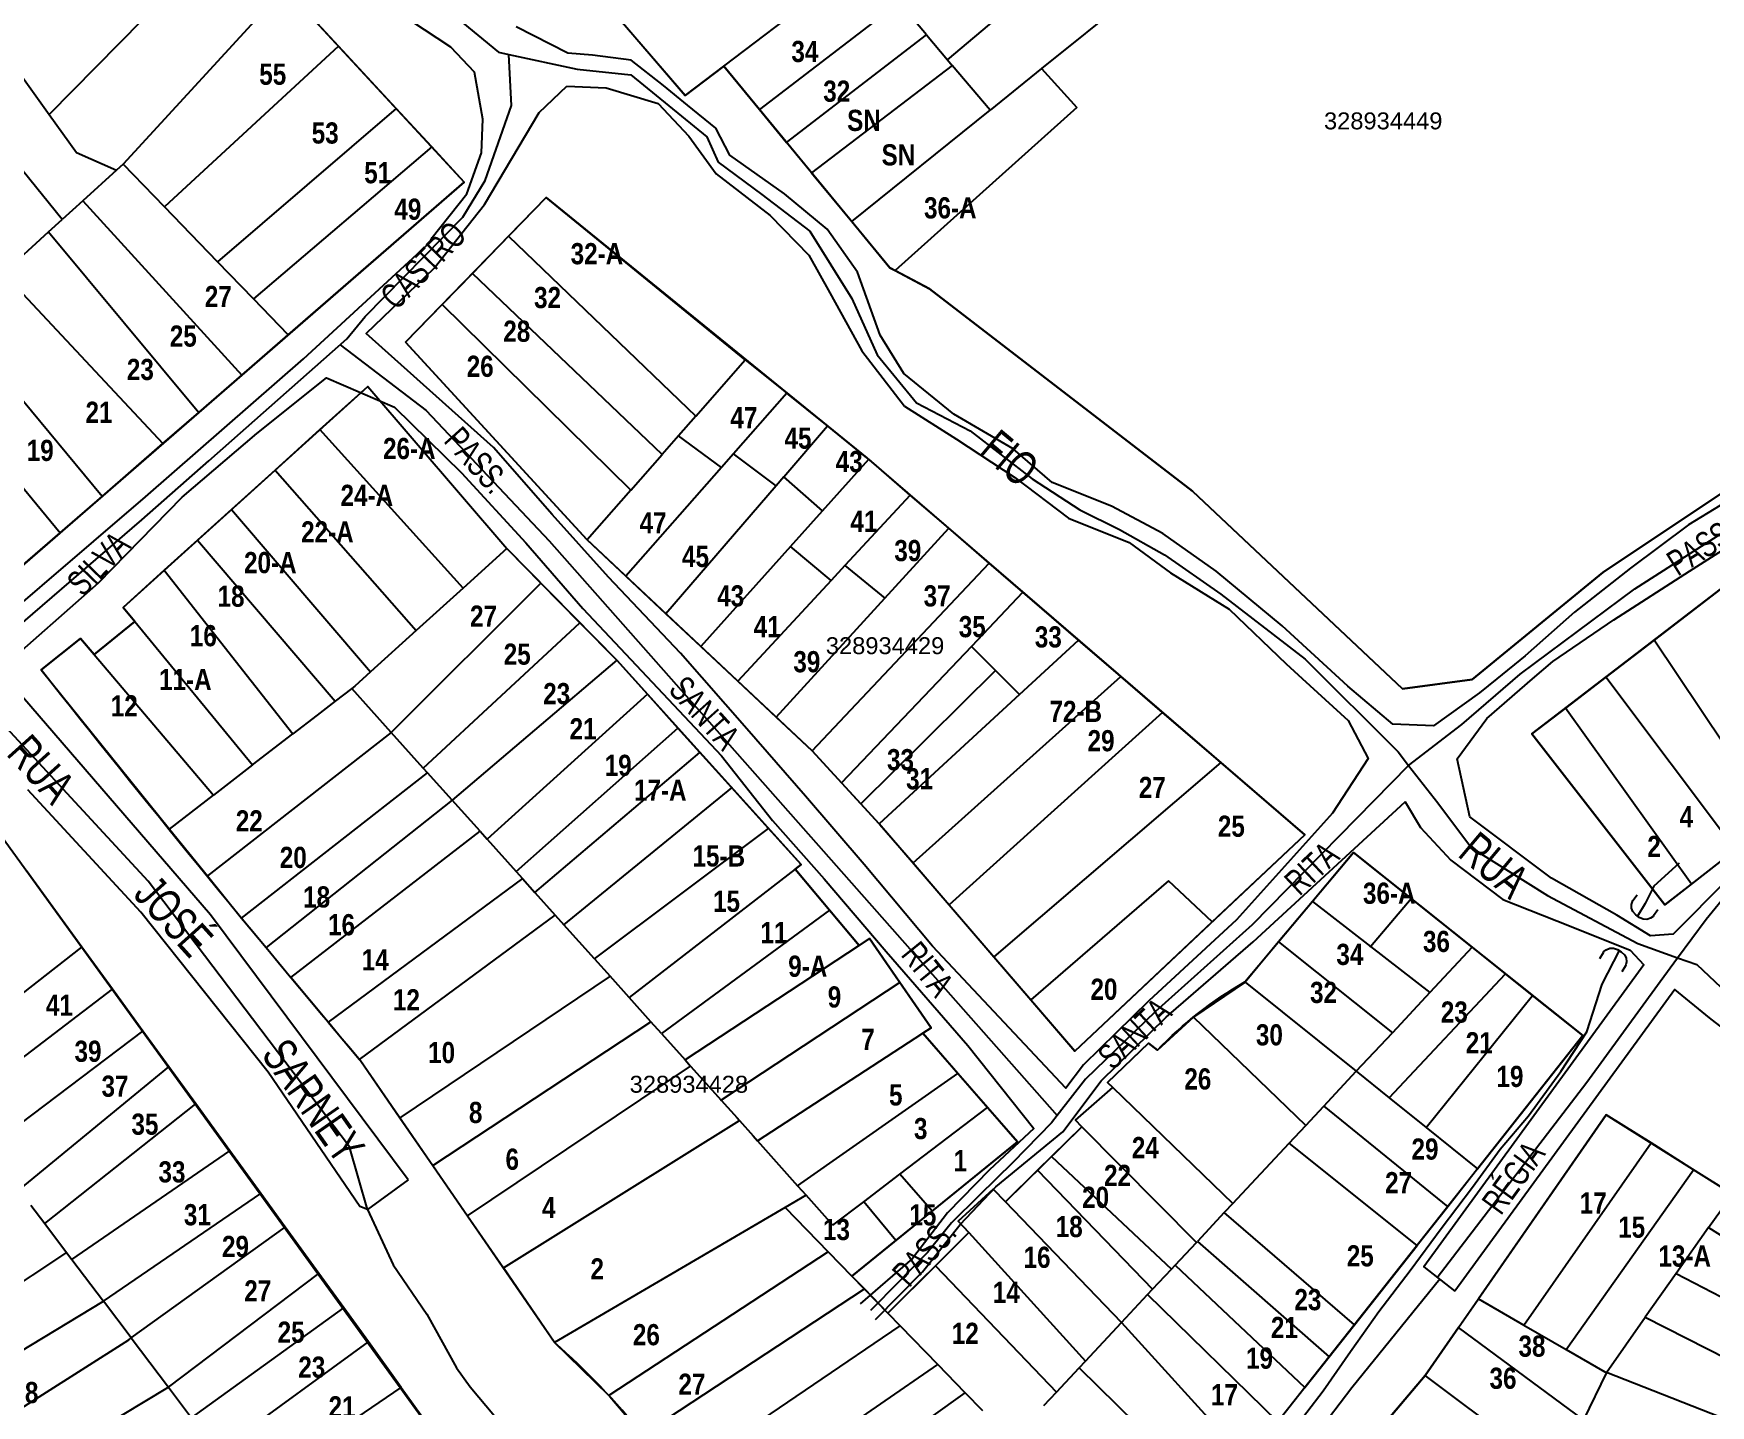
# Model space of a CAD drawing. Extents: x 206155 to 208014, y 4847439 to 4850017.
# Drawn here: x 207615.1 to 207813, y 4848369.3 to 4848531.3 of the extents above; entities that cross this region are included whole.
import ezdxf
from ezdxf.enums import TextEntityAlignment as Align

# ---------------------------------------------------------------- set-up
doc = ezdxf.new("R2010")
doc.units = 0
doc.header["$LTSCALE"] = 1.5
doc.header["$MEASUREMENT"] = 0
for name, color, linetype in [('CD-MALHA-LOTES', 40, 'CONTINUOUS'), ('CD_TXT_QUADRA', 7, 'CONTINUOUS'), ('HD-VALAS-DRENOS', 170, 'CONTINUOUS'), ('RU-QUADRAS', 6, 'CONTINUOUS'), ('SV-EIXO-RUA-N-PAV', 6, 'CONTINUOUS'), ('SV-ESTIVAS', 7, 'CONTINUOUS'), ('SV-PONTE-BUEIRO', 249, 'CONTINUOUS'), ('SV-RUA-NAO-PAV-S-GUIA-C-GUIA', 7, 'CONTINUOUS'), ('SV-TXT-RUA-N-PAV-S-GUIA-C-GUIA', 7, 'CONTINUOUS'), ('Th_NmrPort', 7, 'CONTINUOUS')]:
    doc.layers.add(name, color=color, linetype=linetype)
doc.styles.add('ARIAL', font='ARIAL.TTF')
doc.styles.get("Standard").update_dxf_attribs({"font": 'swisscbo.ttf'})

# ---------------------------------------------------------------- blocks, each defined once
blk = doc.blocks.new('COD119', base_point=(207244.147261, 4849431.007731))
at = {"layer": 'SV-PONTE-BUEIRO'}
blk.add_lwpolyline([(207242.637261, 4849429.007731), (207242.637261, 4849429.841065), (207242.637261, 4849429.966065), (207242.763094, 4849430.299398), (207243.014761, 4849430.674398), (207243.392261, 4849430.882731), (207243.895594, 4849431.007731), (207244.398927, 4849431.007731), (207244.902261, 4849430.882731), (207245.279761, 4849430.674398), (207245.531427, 4849430.299398), (207245.657261, 4849429.966065), (207245.657261, 4849429.841065), (207245.657261, 4849429.007731)], dxfattribs=at)

msp = doc.modelspace()

# ---------------------------------------------------------------- linework, layer by layer
at = {"layer": 'CD-MALHA-LOTES', "linetype": 'Continuous'}
for p, q in [((207618.46, 4848509.3), (207589.29, 4848545.18)), ((207637.56, 4848542.7), (207616.9, 4848521.72)), ((207722.95, 4848528.17), (207739.17, 4848541.83)), ((207696.54, 4848527.4), (207713.04, 4848539.92)), ((207644.73, 4848536.65), (207625.63, 4848515.82)), ((207651.08, 4848529.78), (207644.73, 4848536.65)), ((207744.58, 4848535.61), (207734.07, 4848527.13)), ((207682.96, 4848534.46), (207692, 4848523.95)), ((207717.26, 4848534.92), (207700.75, 4848522.29)), ((207720.49, 4848531.09), (207717.26, 4848534.92)), ((207703.97, 4848518.38), (207720.49, 4848531.09)), ((207720.49, 4848531.09), (207722.95, 4848528.17)), ((207611.59, 4848529.13), (207616.9, 4848521.72)), ((207651.08, 4848529.78), (207630.51, 4848510.78)), ((207657.88, 4848522.42), (207651.08, 4848529.78)), ((207692, 4848523.95), (207696.54, 4848527.4)), ((207696.54, 4848527.4), (207700.75, 4848522.29)), ((207723.53, 4848527.47), (207706.91, 4848514.81)), ((207722.95, 4848528.17), (207723.53, 4848527.47)), ((207727.98, 4848522.22), (207723.53, 4848527.47)), ((207734.07, 4848527.13), (207727.98, 4848522.22)), ((207734.07, 4848527.13), (207738.22, 4848522.53)), ((207616.9, 4848521.72), (207620.13, 4848517.23)), ((207657.88, 4848522.42), (207636.79, 4848504.29)), ((207662.09, 4848517.87), (207657.88, 4848522.42)), ((207700.75, 4848522.29), (207703.97, 4848518.38)), ((207711.65, 4848509.06), (207727.98, 4848522.22)), ((207738.22, 4848522.53), (207716.78, 4848503.27)), ((207620.13, 4848517.23), (207624.86, 4848515.12)), ((207662.09, 4848517.87), (207641.03, 4848499.92)), ((207665.92, 4848513.72), (207662.09, 4848517.87)), ((207706.91, 4848514.81), (207703.97, 4848518.38)), ((207625.63, 4848515.82), (207624.86, 4848515.12)), ((207630.51, 4848510.78), (207625.63, 4848515.82)), ((207624.86, 4848515.12), (207620.9, 4848511.52)), ((207645.13, 4848495.68), (207665.92, 4848513.72)), ((207706.91, 4848514.81), (207711.65, 4848509.06)), ((207620.9, 4848511.52), (207618.46, 4848509.3)), ((207620.9, 4848511.52), (207639.66, 4848490.92)), ((207675.59, 4848511.89), (207671.14, 4848507.32)), ((207699.08, 4848492.74), (207675.59, 4848511.89)), ((207616.84, 4848507.83), (207618.46, 4848509.3)), ((207636.79, 4848504.29), (207630.51, 4848510.78)), ((207611.51, 4848502.98), (207616.84, 4848507.83)), ((207616.84, 4848507.83), (207634.59, 4848486.53)), ((207666.88, 4848502.94), (207671.14, 4848507.32)), ((207671.14, 4848507.32), (207693.25, 4848486.07)), ((207711.65, 4848509.06), (207716.15, 4848503.6)), ((207641.03, 4848499.92), (207636.79, 4848504.29)), ((207716.15, 4848503.6), (207716.78, 4848503.27)), ((207611.51, 4848502.98), (207630.34, 4848482.84)), ((207666.88, 4848502.94), (207663.29, 4848499.25)), ((207689.29, 4848481.56), (207666.88, 4848502.94)), ((207716.78, 4848503.27), (207720.82, 4848501.13)), ((207645.13, 4848495.68), (207641.03, 4848499.92)), ((207720.82, 4848501.13), (207751.9, 4848477.24)), ((207623.16, 4848476.6), (207605.69, 4848497.69)), ((207663.29, 4848499.25), (207658.96, 4848494.8)), ((207685.58, 4848477.33), (207663.29, 4848499.25)), ((207639.66, 4848490.92), (207645.13, 4848495.68)), ((207658.96, 4848494.8), (207680.38, 4848471.51)), ((207600.81, 4848493.26), (207618.21, 4848472.31)), ((207693.25, 4848486.07), (207699.08, 4848492.74)), ((207699.08, 4848492.74), (207703.98, 4848488.8)), ((207634.59, 4848486.53), (207639.66, 4848490.92)), ((207648.88, 4848484.49), (207654.52, 4848489.58)), ((207654.52, 4848489.58), (207670.94, 4848470.45)), ((207703.98, 4848488.8), (207697.69, 4848481.64)), ((207708.79, 4848484.92), (207703.98, 4848488.8)), ((207800.32, 4848467.63), (207831.12, 4848488.16)), ((207630.34, 4848482.84), (207634.59, 4848486.53)), ((207693.25, 4848486.07), (207691.21, 4848483.75)), ((207648.88, 4848484.49), (207643.6, 4848479.72)), ((207665.78, 4848465.79), (207648.88, 4848484.49)), ((207691.21, 4848483.75), (207689.29, 4848481.56)), ((207696.28, 4848480.03), (207691.21, 4848483.75)), ((207703.62, 4848478.91), (207708.79, 4848484.92)), ((207713.43, 4848481.18), (207708.79, 4848484.92)), ((207623.16, 4848476.6), (207630.34, 4848482.84)), ((207697.69, 4848481.64), (207696.28, 4848480.03)), ((207702.73, 4848477.87), (207697.69, 4848481.64)), ((207643.6, 4848479.72), (207638.44, 4848475.06)), ((207643.6, 4848479.72), (207660.25, 4848460.78)), ((207696.28, 4848480.03), (207684.99, 4848467.18)), ((207685.58, 4848477.33), (207689.29, 4848481.56)), ((207708.21, 4848474.91), (207713.66, 4848480.99)), ((207713.66, 4848480.99), (207713.43, 4848481.18)), ((207718.57, 4848476.75), (207713.66, 4848480.99)), ((207702.73, 4848477.87), (207689.72, 4848462.74)), ((207703.62, 4848478.91), (207702.73, 4848477.87)), ((207708.21, 4848474.91), (207703.62, 4848478.91)), ((207618.21, 4848472.31), (207623.16, 4848476.6)), ((207685.58, 4848477.33), (207680.43, 4848471.46)), ((207718.57, 4848476.75), (207710.85, 4848468.44)), ((207723.11, 4848472.84), (207718.57, 4848476.75)), ((207751.9, 4848477.24), (207776.67, 4848453.9)), ((207638.44, 4848475.06), (207634.43, 4848471.44)), ((207638.44, 4848475.06), (207654.84, 4848455.89)), ((207704.44, 4848470.71), (207708.21, 4848474.91)), ((207612.12, 4848467.02), (207618.21, 4848472.31)), ((207715.58, 4848464.58), (207723.11, 4848472.84)), ((207727.88, 4848468.73), (207723.11, 4848472.84)), ((207634.43, 4848471.44), (207630.49, 4848467.88)), ((207634.43, 4848471.44), (207650.68, 4848452.43)), ((207670.94, 4848470.45), (207665.78, 4848465.79)), ((207671.12, 4848470.24), (207670.94, 4848470.45)), ((207674.95, 4848466.37), (207671.12, 4848470.24)), ((207680.38, 4848471.51), (207680.43, 4848471.46)), ((207680.43, 4848471.46), (207684.99, 4848467.18)), ((207704.44, 4848470.71), (207693.83, 4848458.89)), ((207709.21, 4848466.66), (207704.44, 4848470.71)), ((207630.49, 4848467.88), (207625.64, 4848463.5)), ((207630.49, 4848467.88), (207645.66, 4848448.56)), ((207706.97, 4848446.56), (207727.88, 4848468.73)), ((207710.85, 4848468.44), (207709.21, 4848466.66)), ((207710.85, 4848468.44), (207715.58, 4848464.58)), ((207731.87, 4848465.29), (207727.88, 4848468.73)), ((207657.3, 4848448.74), (207674.95, 4848466.37)), ((207665.78, 4848465.79), (207660.25, 4848460.78)), ((207679.56, 4848461.69), (207674.95, 4848466.37)), ((207684.99, 4848467.18), (207689.72, 4848462.74)), ((207709.21, 4848466.66), (207698.2, 4848454.79)), ((207784.92, 4848455), (207800.32, 4848467.63)), ((207702.75, 4848450.52), (207715.58, 4848464.58)), ((207731.87, 4848465.29), (207725.78, 4848458.9)), ((207738.43, 4848459.64), (207731.87, 4848465.29)), ((207814.23, 4848465.66), (207806.37, 4848459.62)), ((207627.01, 4848461.84), (207622.21, 4848457.95)), ((207625.64, 4848463.5), (207627.01, 4848461.84)), ((207627.01, 4848461.84), (207640.93, 4848444.9)), ((207689.72, 4848462.74), (207693.83, 4848458.89)), ((207620.62, 4848459.84), (207615.95, 4848456.14)), ((207622.21, 4848457.95), (207620.62, 4848459.84)), ((207660.25, 4848460.78), (207654.84, 4848455.89)), ((207661.07, 4848444.53), (207679.56, 4848461.69)), ((207679.56, 4848461.69), (207683.91, 4848457.26)), ((207622.21, 4848457.95), (207636.29, 4848441.31)), ((207693.83, 4848458.89), (207698.2, 4848454.79)), ((207725.78, 4848458.9), (207710.46, 4848442.78)), ((207725.78, 4848458.9), (207728.64, 4848456.04)), ((207731.47, 4848453.22), (207738.43, 4848459.64)), ((207743.44, 4848455.33), (207738.43, 4848459.64)), ((207806.37, 4848459.62), (207800.68, 4848455.25)), ((207820.55, 4848438.47), (207806.37, 4848459.62)), ((207615.95, 4848456.14), (207631.13, 4848437.33)), ((207654.84, 4848455.89), (207652.98, 4848454.21)), ((207683.91, 4848457.26), (207664.48, 4848440.74)), ((207687.55, 4848453.24), (207683.91, 4848457.26)), ((207712.73, 4848440.32), (207728.64, 4848456.04)), ((207728.64, 4848456.04), (207731.47, 4848453.22)), ((207652.63, 4848453.94), (207650.68, 4848452.43)), ((207652.98, 4848454.21), (207652.63, 4848453.94)), ((207657.3, 4848448.74), (207652.63, 4848453.94)), ((207698.2, 4848454.79), (207702.75, 4848450.52)), ((207718.9, 4848433.32), (207743.44, 4848455.33)), ((207748.36, 4848451.08), (207743.44, 4848455.33)), ((207776.67, 4848453.9), (207784.92, 4848455)), ((207800.68, 4848455.25), (207795.93, 4848451.61)), ((207815.97, 4848434.89), (207800.68, 4848455.25)), ((207650.68, 4848452.43), (207648.54, 4848450.78)), ((207687.55, 4848453.24), (207668.61, 4848436.13)), ((207691.14, 4848449.25), (207687.55, 4848453.24)), ((207731.47, 4848453.22), (207714.91, 4848437.96)), ((207648.54, 4848450.78), (207645.66, 4848448.56)), ((207702.75, 4848450.52), (207706.97, 4848446.56)), ((207748.36, 4848451.08), (207723.15, 4848428.38)), ((207755.22, 4848445.18), (207748.36, 4848451.08)), ((207810.78, 4848430.83), (207795.93, 4848451.61)), ((207657.3, 4848448.74), (207635.59, 4848431.8)), ((207640.93, 4848444.9), (207645.66, 4848448.56)), ((207661.07, 4848444.53), (207657.3, 4848448.74)), ((207672.03, 4848432.31), (207691.14, 4848449.25)), ((207693.74, 4848446.37), (207691.14, 4848449.25)), ((207674.25, 4848429.84), (207693.74, 4848446.37)), ((207697.51, 4848442.2), (207693.74, 4848446.37)), ((207706.97, 4848446.56), (207710.46, 4848442.78)), ((207640.93, 4848444.9), (207636.29, 4848441.31)), ((207661.59, 4848443.95), (207661.07, 4848444.53)), ((207755.22, 4848445.18), (207728.42, 4848422.24)), ((207765.14, 4848436.63), (207755.22, 4848445.18)), ((207639.62, 4848426.8), (207661.59, 4848443.95)), ((207664.48, 4848440.74), (207661.59, 4848443.95)), ((207677.68, 4848426.01), (207697.51, 4848442.2)), ((207701.83, 4848437.41), (207697.51, 4848442.2)), ((207710.46, 4848442.78), (207712.73, 4848440.32)), ((207631.13, 4848437.33), (207636.29, 4848441.31)), ((207664.48, 4848440.74), (207642.52, 4848423.32)), ((207667.77, 4848437.06), (207664.48, 4848440.74)), ((207712.73, 4848440.32), (207714.91, 4848437.96)), ((207631.13, 4848437.33), (207635.59, 4848431.8)), ((207645.44, 4848419.81), (207667.77, 4848437.06)), ((207667.77, 4848437.06), (207668.61, 4848436.13)), ((207668.61, 4848436.13), (207672.03, 4848432.31)), ((207681.29, 4848421.99), (207701.83, 4848437.41)), ((207705.68, 4848433.14), (207701.83, 4848437.41)), ((207714.91, 4848437.96), (207714.99, 4848437.87)), ((207714.99, 4848437.87), (207718.9, 4848433.32)), ((207754.21, 4848426.36), (207765.14, 4848436.63)), ((207770.89, 4848434.56), (207766.04, 4848428.78)), ((207777.69, 4848429.12), (207770.89, 4848434.56)), ((207810.78, 4848430.83), (207815.97, 4848434.89)), ((207620.78, 4848423.38), (207614.24, 4848432.39)), ((207672.03, 4848432.31), (207672.77, 4848431.49)), ((207704.96, 4848432.59), (207685.38, 4848417.43)), ((207704.96, 4848432.59), (207705.68, 4848433.14)), ((207709.02, 4848427.76), (207704.96, 4848432.59)), ((207718.9, 4848433.32), (207723.15, 4848428.38)), ((207635.59, 4848431.8), (207639.62, 4848426.8)), ((207672.77, 4848431.49), (207649.85, 4848414.53)), ((207672.77, 4848431.49), (207674.25, 4848429.84)), ((207749.05, 4848431.2), (207732.8, 4848417.15)), ((207754.21, 4848426.36), (207749.05, 4848431.2)), ((207807.64, 4848428.38), (207810.78, 4848430.83)), ((207674.25, 4848429.84), (207676.66, 4848427.15)), ((207723.15, 4848428.38), (207728.42, 4848422.24)), ((207766.04, 4848428.78), (207762.03, 4848424)), ((207766.04, 4848428.78), (207772.91, 4848423.44)), ((207772.91, 4848423.44), (207777.69, 4848429.12)), ((207784.9, 4848423.36), (207777.69, 4848429.12)), ((207639.62, 4848426.8), (207639.84, 4848426.53)), ((207639.84, 4848426.53), (207642.52, 4848423.32)), ((207653.55, 4848410.1), (207676.66, 4848427.15)), ((207676.66, 4848427.15), (207677.68, 4848426.01)), ((207709.02, 4848427.76), (207689.18, 4848413.19)), ((207712.53, 4848423.58), (207709.02, 4848427.76)), ((207737.99, 4848411.11), (207754.21, 4848426.36)), ((207681.29, 4848421.99), (207677.68, 4848426.01)), ((207713.76, 4848424.39), (207712.53, 4848423.58)), ((207717.32, 4848419.22), (207713.76, 4848424.39)), ((207602.42, 4848409.07), (207620.78, 4848423.38)), ((207624.39, 4848418.42), (207620.78, 4848423.38)), ((207642.52, 4848423.32), (207645.44, 4848419.81)), ((207712.53, 4848423.58), (207691.99, 4848410.06)), ((207728.42, 4848422.24), (207732.8, 4848417.15)), ((207762.03, 4848424), (207758.11, 4848419.26)), ((207762.03, 4848424), (207775.48, 4848413.28)), ((207772.91, 4848423.44), (207779.9, 4848418.01)), ((207784.9, 4848423.36), (207779.9, 4848418.01)), ((207788.82, 4848420.24), (207784.9, 4848423.36)), ((207681.29, 4848421.99), (207683.13, 4848419.94)), ((207775.12, 4848405.58), (207788.82, 4848420.24)), ((207792.01, 4848417.68), (207788.82, 4848420.24)), ((207606.01, 4848404.42), (207624.39, 4848418.42)), ((207627.98, 4848413.47), (207624.39, 4848418.42)), ((207649.85, 4848414.53), (207645.44, 4848419.81)), ((207683.13, 4848419.94), (207658.32, 4848403.22)), ((207685.38, 4848417.43), (207683.13, 4848419.94)), ((207717.32, 4848419.22), (207696.25, 4848405.31)), ((207721.02, 4848413.86), (207717.32, 4848419.22)), ((207758.11, 4848419.26), (207751.99, 4848415.1)), ((207758.11, 4848419.26), (207771.22, 4848408.72)), ((207687.94, 4848414.58), (207685.38, 4848417.43)), ((207732.8, 4848417.15), (207737.99, 4848411.11)), ((207779.9, 4848418.01), (207775.48, 4848413.28)), ((207779.48, 4848402.08), (207792.01, 4848417.68)), ((207797.96, 4848412.93), (207792.01, 4848417.68)), ((207649.85, 4848414.53), (207653.55, 4848410.1)), ((207662.2, 4848397.61), (207687.94, 4848414.58)), ((207689.18, 4848413.19), (207687.94, 4848414.58)), ((207751.99, 4848415.1), (207747.74, 4848411.2)), ((207765.26, 4848402.34), (207751.99, 4848415.1)), ((207609.66, 4848399.64), (207627.98, 4848413.47)), ((207631.04, 4848409.26), (207627.98, 4848413.47)), ((207689.18, 4848413.19), (207691.99, 4848410.06)), ((207700.54, 4848400.51), (207720.05, 4848413.23)), ((207720.05, 4848413.23), (207721.02, 4848413.86)), ((207724.19, 4848408.48), (207720.05, 4848413.23)), ((207771.22, 4848408.72), (207775.48, 4848413.28)), ((207785.54, 4848397.2), (207797.96, 4848412.93)), ((207746.7, 4848412.06), (207741.86, 4848407.4)), ((207747.74, 4848411.2), (207746.7, 4848412.06)), ((207613.38, 4848394.72), (207631.04, 4848409.26)), ((207634.21, 4848404.89), (207631.04, 4848409.26)), ((207653.55, 4848410.1), (207653.65, 4848409.98)), ((207653.65, 4848409.98), (207658.32, 4848403.22)), ((207666.31, 4848391.66), (207692.64, 4848409.34)), ((207691.99, 4848410.06), (207692.64, 4848409.34)), ((207692.64, 4848409.34), (207696.25, 4848405.31)), ((207705.27, 4848395.21), (207724.19, 4848408.48)), ((207727.7, 4848404.44), (207724.19, 4848408.48)), ((207767.37, 4848404.61), (207771.22, 4848408.72)), ((207771.22, 4848408.72), (207775.12, 4848405.58)), ((207738.06, 4848402.94), (207742.47, 4848406.8)), ((207741.86, 4848407.4), (207742.47, 4848406.8)), ((207742.47, 4848406.8), (207756.65, 4848393.13)), ((207616.39, 4848390.73), (207634.21, 4848404.89)), ((207638.25, 4848399.33), (207634.21, 4848404.89)), ((207696.25, 4848405.31), (207698.12, 4848403.23)), ((207717.35, 4848396.57), (207727.7, 4848404.44)), ((207731.22, 4848400.39), (207727.7, 4848404.44)), ((207765.26, 4848402.34), (207767.37, 4848404.61)), ((207767.37, 4848404.61), (207782.01, 4848392.71)), ((207775.12, 4848405.58), (207779.48, 4848402.08)), ((207658.32, 4848403.22), (207662.2, 4848397.61)), ((207670.55, 4848385.53), (207698.4, 4848402.91)), ((207698.12, 4848403.23), (207698.4, 4848402.91)), ((207698.4, 4848402.91), (207700.02, 4848401.09)), ((207738.83, 4848402.16), (207738.06, 4848402.94)), ((207700.02, 4848401.09), (207700.54, 4848400.51)), ((207700.54, 4848400.51), (207705.27, 4848395.21)), ((207738.83, 4848402.16), (207735.25, 4848398.65)), ((207752.34, 4848388.51), (207738.83, 4848402.16)), ((207763.29, 4848400.23), (207765.26, 4848402.34)), ((207779.48, 4848402.08), (207785.54, 4848397.2)), ((207619.59, 4848386.5), (207638.25, 4848399.33)), ((207641.89, 4848394.31), (207638.25, 4848399.33)), ((207721.15, 4848392.22), (207731.22, 4848400.39)), ((207735.25, 4848398.65), (207733.6, 4848397.03)), ((207735.25, 4848398.65), (207749.4, 4848385.37)), ((207756.65, 4848393.13), (207763.29, 4848400.23)), ((207778.39, 4848388.14), (207763.29, 4848400.23)), ((207791.02, 4848378.74), (207806.03, 4848400.26)), ((207811.05, 4848397.09), (207806.03, 4848400.26)), ((207662.2, 4848397.61), (207666.31, 4848391.66)), ((207713.07, 4848393.32), (207717.35, 4848396.57)), ((207721.15, 4848392.22), (207717.35, 4848396.57)), ((207733.6, 4848397.03), (207729.81, 4848393.32)), ((207733.6, 4848397.03), (207747.17, 4848382.98)), ((207785.54, 4848397.2), (207782.01, 4848392.71)), ((207795.99, 4848375.87), (207811.05, 4848397.09)), ((207815.62, 4848394.22), (207811.05, 4848397.09)), ((207705.27, 4848395.21), (207706.27, 4848394.09)), ((207728.37, 4848394.82), (207724.22, 4848391.03)), ((207729.81, 4848393.32), (207728.37, 4848394.82)), ((207614.75, 4848392.91), (207616.39, 4848390.73)), ((207623.31, 4848381.57), (207641.89, 4848394.31)), ((207644.78, 4848390.33), (207641.89, 4848394.31)), ((207703.81, 4848392.65), (207676.55, 4848376.71)), ((207706.27, 4848394.09), (207703.81, 4848392.65)), ((207703.81, 4848392.65), (207708.89, 4848387.42)), ((207709.43, 4848390.55), (207706.27, 4848394.09)), ((207709.43, 4848390.55), (207713.07, 4848393.32)), ((207716.85, 4848388.73), (207713.07, 4848393.32)), ((207743.49, 4848379.04), (207729.81, 4848393.32)), ((207756.65, 4848393.13), (207755.62, 4848392.03)), ((207782.01, 4848392.71), (207778.39, 4848388.14)), ((207812.82, 4848390.26), (207815.62, 4848394.22)), ((207616.39, 4848390.73), (207618.97, 4848387.32)), ((207666.31, 4848391.66), (207670.55, 4848385.53)), ((207716.85, 4848388.73), (207721.15, 4848392.22)), ((207724.22, 4848391.03), (207725.46, 4848389.67)), ((207755.62, 4848392.03), (207752.46, 4848388.63)), ((207771, 4848378.79), (207755.62, 4848392.03)), ((207626.59, 4848377.23), (207644.78, 4848390.33)), ((207648.76, 4848384.84), (207644.78, 4848390.33)), ((207711.68, 4848384.54), (207716.85, 4848388.73)), ((207725.46, 4848389.67), (207721.53, 4848385.75)), ((207725.46, 4848389.67), (207739.26, 4848374.51)), ((207752.34, 4848388.51), (207752.46, 4848388.63)), ((207752.46, 4848388.63), (207768.03, 4848375.02)), ((207812.82, 4848390.26), (207808.98, 4848384.84)), ((207812.82, 4848390.26), (207827.61, 4848380.93)), ((207618.97, 4848387.32), (207599.16, 4848374.22)), ((207618.97, 4848387.32), (207619.59, 4848386.5)), ((207708.89, 4848387.42), (207682.97, 4848370.45)), ((207708.89, 4848387.42), (207711.68, 4848384.54)), ((207749.84, 4848385.84), (207752.34, 4848388.51)), ((207771, 4848378.79), (207778.39, 4848388.14)), ((207619.59, 4848386.5), (207623.31, 4848381.57)), ((207630.98, 4848371.42), (207648.76, 4848384.84)), ((207651.69, 4848380.8), (207648.76, 4848384.84)), ((207676.55, 4848376.71), (207670.55, 4848385.53)), ((207721.53, 4848385.75), (207715.93, 4848380.16)), ((207721.53, 4848385.75), (207735.82, 4848370.83)), ((207747.17, 4848382.98), (207749.4, 4848385.37)), ((207749.4, 4848385.37), (207749.84, 4848385.84)), ((207749.84, 4848385.84), (207765.15, 4848371.37)), ((207808.98, 4848384.84), (207805.33, 4848379.69)), ((207808.98, 4848384.84), (207825.65, 4848376.21)), ((207686.95, 4848365.81), (207713.15, 4848383.03)), ((207713.15, 4848383.03), (207711.68, 4848384.54)), ((207715.93, 4848380.16), (207713.15, 4848383.03)), ((207746.58, 4848382.35), (207747.17, 4848382.98)), ((207602.9, 4848369.24), (207623.31, 4848381.57)), ((207626.59, 4848377.23), (207623.31, 4848381.57)), ((207633.7, 4848367.82), (207651.69, 4848380.8)), ((207654.62, 4848376.77), (207651.69, 4848380.8)), ((207743.49, 4848379.04), (207746.58, 4848382.35)), ((207761.96, 4848367.33), (207746.58, 4848382.35)), ((207783.27, 4848378.46), (207785.63, 4848381.86)), ((207785.63, 4848381.86), (207791.02, 4848378.74)), ((207689.63, 4848359.84), (207717.39, 4848378.65)), ((207715.93, 4848380.16), (207717.39, 4848378.65)), ((207717.39, 4848378.65), (207721.81, 4848374.1)), ((207739.26, 4848374.51), (207743.49, 4848379.04)), ((207743.49, 4848379.04), (207758.34, 4848362.75)), ((207768.03, 4848375.02), (207771, 4848378.79)), ((207791.02, 4848378.74), (207795.99, 4848375.87)), ((207800.77, 4848373.14), (207805.33, 4848379.69)), ((207805.33, 4848379.69), (207823.3, 4848370.56)), ((207606.5, 4848364.44), (207626.31, 4848377.03)), ((207626.31, 4848377.03), (207626.59, 4848377.23)), ((207626.59, 4848377.23), (207630.98, 4848371.42)), ((207636.75, 4848363.78), (207654.62, 4848376.77)), ((207658.47, 4848371.4), (207654.62, 4848376.77)), ((207682.97, 4848370.45), (207676.55, 4848376.71)), ((207783.27, 4848378.46), (207779.35, 4848372.81)), ((207798.06, 4848367.57), (207783.27, 4848378.46)), ((207765.15, 4848371.37), (207768.03, 4848375.02)), ((207692.32, 4848353.75), (207721.81, 4848374.1)), ((207725.06, 4848370.74), (207721.81, 4848374.1)), ((207735.82, 4848370.83), (207738.5, 4848373.7)), ((207738.5, 4848373.7), (207739.26, 4848374.51)), ((207754.03, 4848358.52), (207738.5, 4848373.7)), ((207779.35, 4848372.81), (207775, 4848367.64)), ((207794.56, 4848361.42), (207779.35, 4848372.81)), ((207800.77, 4848373.14), (207798.06, 4848367.57)), ((207821.06, 4848365.16), (207800.77, 4848373.14)), ((207610.52, 4848359.12), (207630.92, 4848371.37)), ((207630.92, 4848371.37), (207630.98, 4848371.42)), ((207630.98, 4848371.42), (207633.7, 4848367.82)), ((207640.33, 4848359.05), (207658.47, 4848371.4)), ((207658.47, 4848371.4), (207662.22, 4848366.18)), ((207694.42, 4848349), (207725.06, 4848370.74)), ((207727.12, 4848368.62), (207725.06, 4848370.74)), ((207734.33, 4848369.24), (207735.82, 4848370.83)), ((207765.15, 4848371.37), (207761.96, 4848367.33)), ((207682.97, 4848370.45), (207683.09, 4848370.33)), ((207683.09, 4848370.33), (207686.95, 4848365.81))]:
    msp.add_line(p, q, dxfattribs=at)
at = {"layer": 'CD-MALHA-LOTES', "linetype": 'Continuous', "flags": 128}
for points in [[(207795.93, 4848451.61), (207791.96, 4848448.56), (207807.64, 4848428.38)], [(207806.03, 4848400.26), (207800.74, 4848403.59), (207785.63, 4848381.86)], [(207795.99, 4848375.87), (207800.57, 4848373.22), (207800.77, 4848373.14)]]:
    msp.add_lwpolyline(points, dxfattribs=at)
at = {"layer": 'CD-MALHA-LOTES', "linetype": 'Continuous'}
for p in [(207772.91, 4848423.44), (207696.25, 4848405.31), (207623.31, 4848381.57)]:
    msp.add_point(p, dxfattribs=at)
at = {"layer": 'HD-VALAS-DRENOS', "flags": 128}
for points in [[(207809.35, 4848433.31), (207806.35, 4848430.6), (207805.32, 4848428.53), (207804.42, 4848427.04)], [(207763.44, 4848365.97), (207767.32, 4848370.99), (207770.54, 4848375.64), (207773.9, 4848380.34), (207777.6, 4848385.21), (207781.26, 4848390.16), (207784.96, 4848395.03), (207788.22, 4848399.54), (207791.57, 4848403.45), (207795.37, 4848408.69), (207798.43, 4848413.4), (207800.25, 4848419.02), (207802.29, 4848422.97)]]:
    msp.add_lwpolyline(points, dxfattribs=at)
at = {"layer": 'RU-QUADRAS', "color": 6, "linetype": 'Continuous'}
for points in [[(207982.48, 4848578.11), (207969.85, 4848525.72), (207968.63, 4848525.86), (207962.52, 4848502.66), (207960.66, 4848502.89), (207959.68, 4848497.38), (207956.97, 4848497.59, 0.078513), (207956.28, 4848471.39), (207924.13, 4848466.47), (207885.62, 4848456.11), (207884.51, 4848459.32), (207851.47, 4848449.32), (207850.37, 4848451.62), (207838.14, 4848446.57), (207839, 4848444.6), (207821.24, 4848437.44), (207820.55, 4848438.47), (207807.64, 4848428.38), (207791.96, 4848448.56), (207814.23, 4848465.66), (207879.07, 4848508.13), (207913.53, 4848533.41)], [(207686.95, 4848365.81, 0.044547), (207676.55, 4848376.71), (207653.67, 4848409.95, -0.008163), (207615.95, 4848456.14), (207620.62, 4848459.84), (207622.21, 4848457.95), (207627.01, 4848461.84), (207625.64, 4848463.5), (207654.52, 4848489.58), (207670.94, 4848470.45), (207683.91, 4848457.26), (207705.68, 4848433.14), (207704.96, 4848432.59), (207712.53, 4848423.58), (207713.76, 4848424.39), (207721.02, 4848413.86), (207720.05, 4848413.23), (207731.22, 4848400.39), (207711.68, 4848384.54), (207715.93, 4848380.16), (207725.46, 4848389.67), (207724.22, 4848391.03), (207728.37, 4848394.82), (207729.81, 4848393.32), (207738.83, 4848402.16), (207738.06, 4848402.94), (207742.46, 4848406.79), (207741.86, 4848407.4), (207746.7, 4848412.06), (207747.74, 4848411.2, -0.07085), (207758.07, 4848419.28), (207770.89, 4848434.56), (207797.96, 4848412.93), (207758.38, 4848362.8)]]:
    msp.add_lwpolyline(points, format="xyb", dxfattribs=at)
for points in [[(207512.34, 4848483.81), (207534.7, 4848500.76), (207540.3, 4848504.41), (207559.3, 4848525.06), (207575.38, 4848534.15), (207596.06, 4848550.76), (207596.21, 4848550.56), (207612.61, 4848563.32), (207620.85, 4848555.1), (207626.65, 4848551.73), (207644.38, 4848537.03), (207665.92, 4848513.72), (207611.9, 4848466.83), (207597.25, 4848456.32), (207598.67, 4848454.54), (207574.51, 4848435.29), (207552.79, 4848424.45), (207531.34, 4848459.41)], [(207658.96, 4848494.8), (207675.59, 4848511.89), (207713.43, 4848481.18), (207765.14, 4848436.63), (207737.99, 4848411.11), (207714.91, 4848437.96), (207706.97, 4848446.56), (207680.38, 4848471.51)], [(207559.12, 4848417.82), (207601.47, 4848449.99), (207678.7, 4848343.23), (207704.22, 4848305.27), (207695.5, 4848298.81), (207669.34, 4848283.3), (207644.45, 4848318.6), (207625.82, 4848342.31), (207615.36, 4848354.59), (207610.48, 4848359.15), (207599.16, 4848374.22), (207571.92, 4848401.14)], [(207732.59, 4848319.54), (207764.17, 4848354.81), (207779.35, 4848372.81), (207800.74, 4848403.59), (207815.62, 4848394.22), (207816.25, 4848395.1), (207830.05, 4848386.8), (207815.09, 4848350.79), (207806.78, 4848342.82), (207801.96, 4848335.1), (207760.01, 4848292.98)]]:
    msp.add_lwpolyline(points, close=True, dxfattribs=at)
msp.add_lwpolyline([(207907.58, 4848541.64), (207858.07, 4848508.75), (207831.12, 4848488.16), (207800.32, 4848467.63), (207784.92, 4848455), (207776.67, 4848453.9), (207751.9, 4848477.24), (207720.82, 4848501.13), (207716.15, 4848503.6), (207696.54, 4848527.4), (207692, 4848523.95), (207678.38, 4848539.78)], dxfattribs=at)
at = {"layer": 'SV-EIXO-RUA-N-PAV'}
for points in [[(207777.4, 4848444.85), (207783.67, 4848449.66), (207790.58, 4848455.63), (207804.1, 4848465.68), (207816.35, 4848473.54), (207822.01, 4848476.37), (207840.86, 4848487.99), (207855.95, 4848497.74), (207864.12, 4848504.96), (207879.51, 4848513.76), (207920.68, 4848543.62), (207922.06, 4848544.55), (207980.99, 4848584.65), (207989.51, 4848588.21)], [(207654.65, 4848541.68), (207669.95, 4848529.05), (207671.17, 4848528.79), (207679.26, 4848527.05), (207685.57, 4848526.39), (207694.55, 4848519.07), (207695.88, 4848516.08), (207701.03, 4848512.26), (207706.69, 4848507.94), (207711.67, 4848499.96), (207714.67, 4848493.31), (207719.32, 4848487.66), (207725.64, 4848484.33), (207732.95, 4848478.68), (207738.6, 4848475.02), (207743.26, 4848472.69), (207748.58, 4848469.7), (207755.23, 4848465.05), (207765.2, 4848457.4), (207776.18, 4848446.43), (207777.4, 4848444.85), (207780.83, 4848440.44), (207784.82, 4848435.12), (207793.8, 4848429.47), (207804.44, 4848423.82), (207809.16, 4848422.13), (207811.42, 4848421.33), (207817.07, 4848416.01)], [(207550.36, 4848419.51), (207560.92, 4848423.73), (207568.12, 4848427.57), (207587.78, 4848442.68), (207608.65, 4848457.31), (207627.84, 4848473.85), (207635.75, 4848480.81), (207652.06, 4848495.2), (207654.22, 4848497.84), (207665.73, 4848509.59), (207668.37, 4848513.91), (207671.49, 4848522.78), (207671.17, 4848528.79)], [(207651.28, 4848494.51), (207661.4, 4848486.76), (207675.94, 4848471.36), (207735.91, 4848403.5)], [(207780.77, 4848384.39), (207798.44, 4848407.42), (207807.11, 4848419.33), (207809.16, 4848422.13), (207812.52, 4848426.7), (207816.42, 4848431.46), (207820.75, 4848433.85), (207830.72, 4848439.05), (207840.46, 4848443.16), (207849.35, 4848447.06), (207859.09, 4848448.79), (207872.96, 4848451.83), (207885.95, 4848453.34), (207896.35, 4848454.86), (207898.71, 4848455.44), (207908.7, 4848457.89), (207922.56, 4848461.14), (207940.65, 4848465.36), (207955.81, 4848468.61), (207962.76, 4848468.22)], [(207654.5, 4848392.41), (207652.35, 4848399.79), (207628.61, 4848431.16), (207606.07, 4848455.5)], [(207777.4, 4848444.85), (207758.91, 4848426.03), (207747.5, 4848415.77), (207739.24, 4848407.78), (207735.91, 4848403.5), (207735.24, 4848402.65), (207730.68, 4848397.94), (207726.68, 4848394.06), (207723.44, 4848390.83), (207720.6, 4848387.34), (207717.23, 4848383.85), (207713.87, 4848380.48)]]:
    msp.add_lwpolyline(points, dxfattribs=at)
at = {"layer": 'SV-ESTIVAS', "flags": 128}
for points in [[(207654.5, 4848392.41), (207657.5, 4848385.88), (207661.48, 4848380.04), (207664.98, 4848373.71), (207666.59, 4848371.46), (207669.5, 4848368.05), (207672.19, 4848364.56), (207673.68, 4848363.88), (207676.4, 4848360.79), (207681.67, 4848350.85), (207686.76, 4848342.54), (207691.03, 4848336.31), (207692.09, 4848332.35), (207692.81, 4848324.93), (207696.29, 4848320.91), (207709.18, 4848302.76)], [(207781.07, 4848384.16), (207770.69, 4848371.35), (207759.68, 4848356.87), (207742.59, 4848338.99), (207723.26, 4848318), (207708.8, 4848302.35), (207689.91, 4848289.14), (207685.7, 4848285.76)]]:
    msp.add_lwpolyline(points, dxfattribs=at)
at = {"layer": 'SV-RUA-NAO-PAV-S-GUIA-C-GUIA', "flags": 128}
for points in [[(207603.56, 4848455.39), (207628.27, 4848476.57), (207646.93, 4848492.85), (207661.84, 4848506.57), (207662.13, 4848507.17), (207666.23, 4848512.35), (207667.93, 4848517.17), (207668.09, 4848521.15), (207667.13, 4848526.69), (207664.31, 4848529.64), (207646.93, 4848541.16), (207621.51, 4848560.66), (207625.73, 4848565.94), (207623.77, 4848568.78), (207618.88, 4848571.62), (207613.76, 4848570.73)], [(207817.9, 4848477.8), (207810.44, 4848473.24), (207803.58, 4848468.13), (207797, 4848462.95), (207791.14, 4848457.8), (207787.81, 4848455.06), (207785.78, 4848453.4), (207780.33, 4848449.5), (207775.55, 4848449.72), (207770.24, 4848454.19), (207769.25, 4848455.1), (207762.47, 4848461.31), (207754.68, 4848467.77), (207748.37, 4848472.24), (207742.34, 4848475.45), (207735.3, 4848478.23), (207730.72, 4848482.23), (207723.69, 4848486.32), (207717.8, 4848491.1), (207715.02, 4848495.65), (207712.35, 4848503.08), (207708.74, 4848508.16), (207703.71, 4848512.34), (207697.25, 4848516.91), (207695.63, 4848520.08), (207692.27, 4848522.79), (207689.44, 4848525.11), (207685.62, 4848528.1), (207681.06, 4848528.69), (207678.15, 4848528.94), (207672.03, 4848532.07)], [(207659.29, 4848395.89), (207635.95, 4848427.2), (207611.02, 4848456.07), (207622.74, 4848466.42), (207632.6, 4848476.53), (207641.44, 4848484.04), (207649.63, 4848490.61), (207657.66, 4848487.15), (207665.59, 4848479.39), (207673.17, 4848471.12), (207679.9, 4848463.37), (207696.27, 4848445.96), (207702.3, 4848438.35), (207708.42, 4848431.45), (207715.72, 4848422.85), (207725.35, 4848411.78), (207733.14, 4848401.95), (207727.91, 4848397.09), (207722.96, 4848392.02), (207718.81, 4848386.6), (207712.66, 4848381.28)], [(207815.09, 4848431.4), (207808.63, 4848424.93), (207805.97, 4848424.71), (207801.97, 4848427.15), (207794.25, 4848431.54), (207784.62, 4848438.76), (207783.12, 4848445.6), (207786.64, 4848450.4), (207792.04, 4848455.06), (207794.43, 4848457.12), (207801.64, 4848462.03), (207810.57, 4848467.77), (207820.52, 4848474.1)], [(207659.29, 4848395.89), (207654.5, 4848392.41), (207653.6, 4848392.77), (207642.75, 4848408.61), (207627.74, 4848427.51), (207614.4, 4848441.97)], [(207714.47, 4848379.42), (207719.99, 4848385.06), (207724.44, 4848390.64), (207728.68, 4848395.06), (207736.57, 4848401.59), (207741.11, 4848407.59), (207748.76, 4848415.13), (207759.05, 4848423.99), (207777.01, 4848440.54), (207778.79, 4848437.5), (207782.39, 4848433.65), (207788.54, 4848428.99), (207796.39, 4848425.88), (207803.56, 4848423.03), (207805.16, 4848421.28), (207779.18, 4848385.65), (207782.85, 4848382.74)], [(207818.17, 4848410.99), (207812.92, 4848415.03), (207808.83, 4848418.37), (207782.85, 4848382.74)]]:
    msp.add_lwpolyline(points, dxfattribs=at)
msp.add_lwpolyline([(207678.02, 4848525.05), (207682.68, 4848524.86), (207688.81, 4848523.01), (207692.44, 4848519.14), (207695.64, 4848514.71), (207702.03, 4848509.76), (207706.6, 4848505.11), (207709.07, 4848500.65), (207712.86, 4848493.78), (207717.89, 4848487.26), (207724.04, 4848483.35), (207730.91, 4848478.85), (207737.25, 4848474.03), (207744.4, 4848471.17), (207749.27, 4848467.58), (207756.23, 4848463.28), (207762.94, 4848456.85), (207764.84, 4848455.1), (207770.26, 4848450.13), (207772.64, 4848445.66), (207768.41, 4848439.21), (207757.08, 4848426.6), (207746.72, 4848417.06), (207739.01, 4848409.48), (207736.92, 4848406.73), (207721.19, 4848423.51), (207713.11, 4848433.14), (207706.21, 4848441.22), (207699.28, 4848449.15), (207691.45, 4848458.08), (207682.93, 4848467.05), (207676.28, 4848474.45), (207669.38, 4848482.4), (207654.34, 4848495.84), (207662.34, 4848503.57), (207668.32, 4848511.07), (207674.77, 4848521.92)], close=True, dxfattribs=at)

# ---------------------------------------------------------------- block references
at = {"layer": 'SV-PONTE-BUEIRO'}
for p, rotation in [((207804.42, 4848427.04, 13.85), 144), ((207802.29, 4848422.97, 13.85), 329)]:
    msp.add_blockref('COD119', p, dxfattribs=dict(at, rotation=rotation))

# ---------------------------------------------------------------- texts
at = {"layer": 'CD_TXT_QUADRA', "linetype": 'Continuous', "style": 'ARIAL'}
for s, p in [('328934449', (207774.4, 4848520.95)), ('328934429', (207715.59, 4848458.98)), ('328934428', (207692.43, 4848407.19))]:
    msp.add_text(s, height=2, dxfattribs=at).set_placement(p, align=Align.MIDDLE)
at = {"layer": 'SV-TXT-RUA-N-PAV-S-GUIA-C-GUIA', "style": 'ARIAL', "width": 0.7}
for s, height, rotation, p in [('CASTRO', 3, 46, (207657.9, 4848498.48)), ('PASS.                                      SANTA', 3, 312.0459, (207663.37, 4848483.09)), ('FIO', 4, 320, (207726.52, 4848481.68)), ('PASSAGEM', 3, 32, (207809.16, 4848467.12)), ('SILVA', 3, 46, (207620.91, 4848464.65)), ('RUA             JOSÉ', 4, 312, (207611.74, 4848446.13)), ('RUA', 4, 320, (207783.06, 4848434.19)), ('SANTA                         RITA', 3, 43, (207742.47, 4848408.76)), ('RITA', 3, 309, (207717.36, 4848422.44)), ('SARNEY', 4, 305, (207641.85, 4848410.67)), ('RÉGIA', 3, 54, (207788.29, 4848391.6)), ('PASS.', 3, 48, (207718.44, 4848383.09))]:
    msp.add_text(s, height=height, rotation=rotation, dxfattribs=at).set_placement(p)
at = {"layer": 'Th_NmrPort', "color": 1}
for s, p in [('34', (207704.53, 4848529.15)), ('55', (207641.71, 4848526.46)), ('32', (207708.29, 4848524.46)), ('SN', (207711.11, 4848521.01)), ('53', (207647.9, 4848519.52)), ('SN', (207715.18, 4848516.94)), ('51', (207654.1, 4848514.83)), ('49', (207657.66, 4848510.52)), ('36-A', (207720.19, 4848510.68)), ('32-A', (207678.47, 4848505.27)), ('27', (207635.28, 4848500.22)), ('32', (207674.15, 4848500.09)), ('25', (207631.15, 4848495.54)), ('28', (207670.52, 4848496.11)), ('23', (207626.08, 4848491.6)), ('26', (207666.2, 4848491.97)), ('21', (207621.2, 4848486.54)), ('47', (207697.33, 4848485.9)), ('45', (207703.72, 4848483.49)), ('19', (207614.26, 4848482.04)), ('26-A', (207656.32, 4848482.26)), ('43', (207709.77, 4848480.72)), ('24-A', (207651.31, 4848476.73)), ('22-A', (207646.65, 4848472.42)), ('47', (207686.61, 4848473.49)), ('41', (207711.5, 4848473.66)), ('20-A', (207639.91, 4848468.79)), ('45', (207691.62, 4848469.52)), ('39', (207716.68, 4848470.21)), ('18', (207636.79, 4848464.82)), ('43', (207695.77, 4848464.86)), ('37', (207720.14, 4848464.86)), ('27', (207666.59, 4848462.47)), ('41', (207700.09, 4848461.23)), ('35', (207724.29, 4848461.23)), ('16', (207633.51, 4848460.16)), ('33', (207733.27, 4848460.02)), ('25', (207670.57, 4848457.98)), ('39', (207704.76, 4848457.09)), ('11-A', (207629.88, 4848454.98)), ('23', (207675.23, 4848453.32)), ('12', (207624.18, 4848451.87)), ('72-B', (207735, 4848451.22)), ('21', (207678.35, 4848449.17)), ('29', (207739.5, 4848447.76)), ('19', (207682.49, 4848444.85)), ('33', (207715.82, 4848445.52)), ('31', (207718.07, 4848443.27)), ('17-A', (207685.95, 4848441.92)), ('27', (207745.55, 4848442.24)), ('4', (207809.4, 4848438.78)), ('22', (207638.94, 4848438.29)), ('25', (207754.88, 4848437.66)), ('2', (207805.58, 4848435.27)), ('20', (207644.13, 4848433.98)), ('15-B', (207692.86, 4848434.15)), ('18', (207646.89, 4848429.31)), ('36-A', (207772.01, 4848429.75)), ('15', (207695.28, 4848428.8)), ('16', (207649.83, 4848426.03)), ('11', (207700.87, 4848425.1)), ('36', (207779.09, 4848424.06)), ('14', (207653.8, 4848421.89)), ('9-A', (207704.16, 4848421.13)), ('34', (207768.87, 4848422.53)), ('12', (207657.49, 4848417.16)), ('9', (207708.82, 4848417.5)), ('20', (207739.84, 4848418.41)), ('32', (207765.76, 4848418.04)), ('41', (207616.52, 4848416.53)), ('23', (207781.2, 4848415.72)), ('30', (207759.37, 4848413.03)), ('39', (207619.9, 4848411.09)), ('7', (207712.78, 4848412.5)), ('21', (207784.14, 4848412.09)), ('10', (207661.64, 4848410.94)), ('26', (207750.92, 4848407.82)), ('19', (207787.77, 4848408.12)), ('37', (207623.09, 4848406.97)), ('5', (207716.06, 4848405.93)), ('8', (207666.46, 4848403.86)), ('35', (207626.62, 4848402.48)), ('3', (207719, 4848401.96)), ('24', (207744.72, 4848399.71)), ('29', (207777.74, 4848399.54)), ('6', (207670.78, 4848398.34)), ('1', (207723.67, 4848398.16)), ('33', (207629.81, 4848396.85)), ('22', (207741.44, 4848396.43)), ('27', (207774.62, 4848395.57)), ('20', (207738.85, 4848393.84)), ('31', (207632.81, 4848391.79)), ('4', (207675.1, 4848392.64)), ('15', (207718.46, 4848391.77)), ('17', (207797.59, 4848393.17)), ('13', (207708.26, 4848390.04)), ('18', (207735.74, 4848390.39)), ('15', (207802.14, 4848390.32)), ('29', (207637.31, 4848388.04)), ('2', (207680.81, 4848385.39)), ('16', (207731.94, 4848386.76)), ('25', (207770.1, 4848386.93)), ('13-A', (207806.89, 4848386.91)), ('27', (207639.94, 4848382.79)), ('14', (207728.31, 4848382.62)), ('23', (207763.91, 4848381.76)), ('25', (207643.88, 4848377.92)), ('26', (207685.82, 4848377.62)), ('12', (207723.47, 4848377.78)), ('21', (207761.14, 4848378.47)), ('38', (207790.37, 4848376.27)), ('23', (207646.32, 4848373.79)), ('19', (207758.21, 4848374.85)), ('27', (207691.19, 4848371.77)), ('36', (207786.95, 4848372.48)), ('138', (207610.86, 4848370.79)), ('17', (207754.06, 4848370.53)), ('21', (207649.89, 4848369.1))]:
    msp.add_text(s, height=2.5, dxfattribs=at).set_placement(p, align=Align.MIDDLE_LEFT)

doc.saveas('drawing.dxf')
